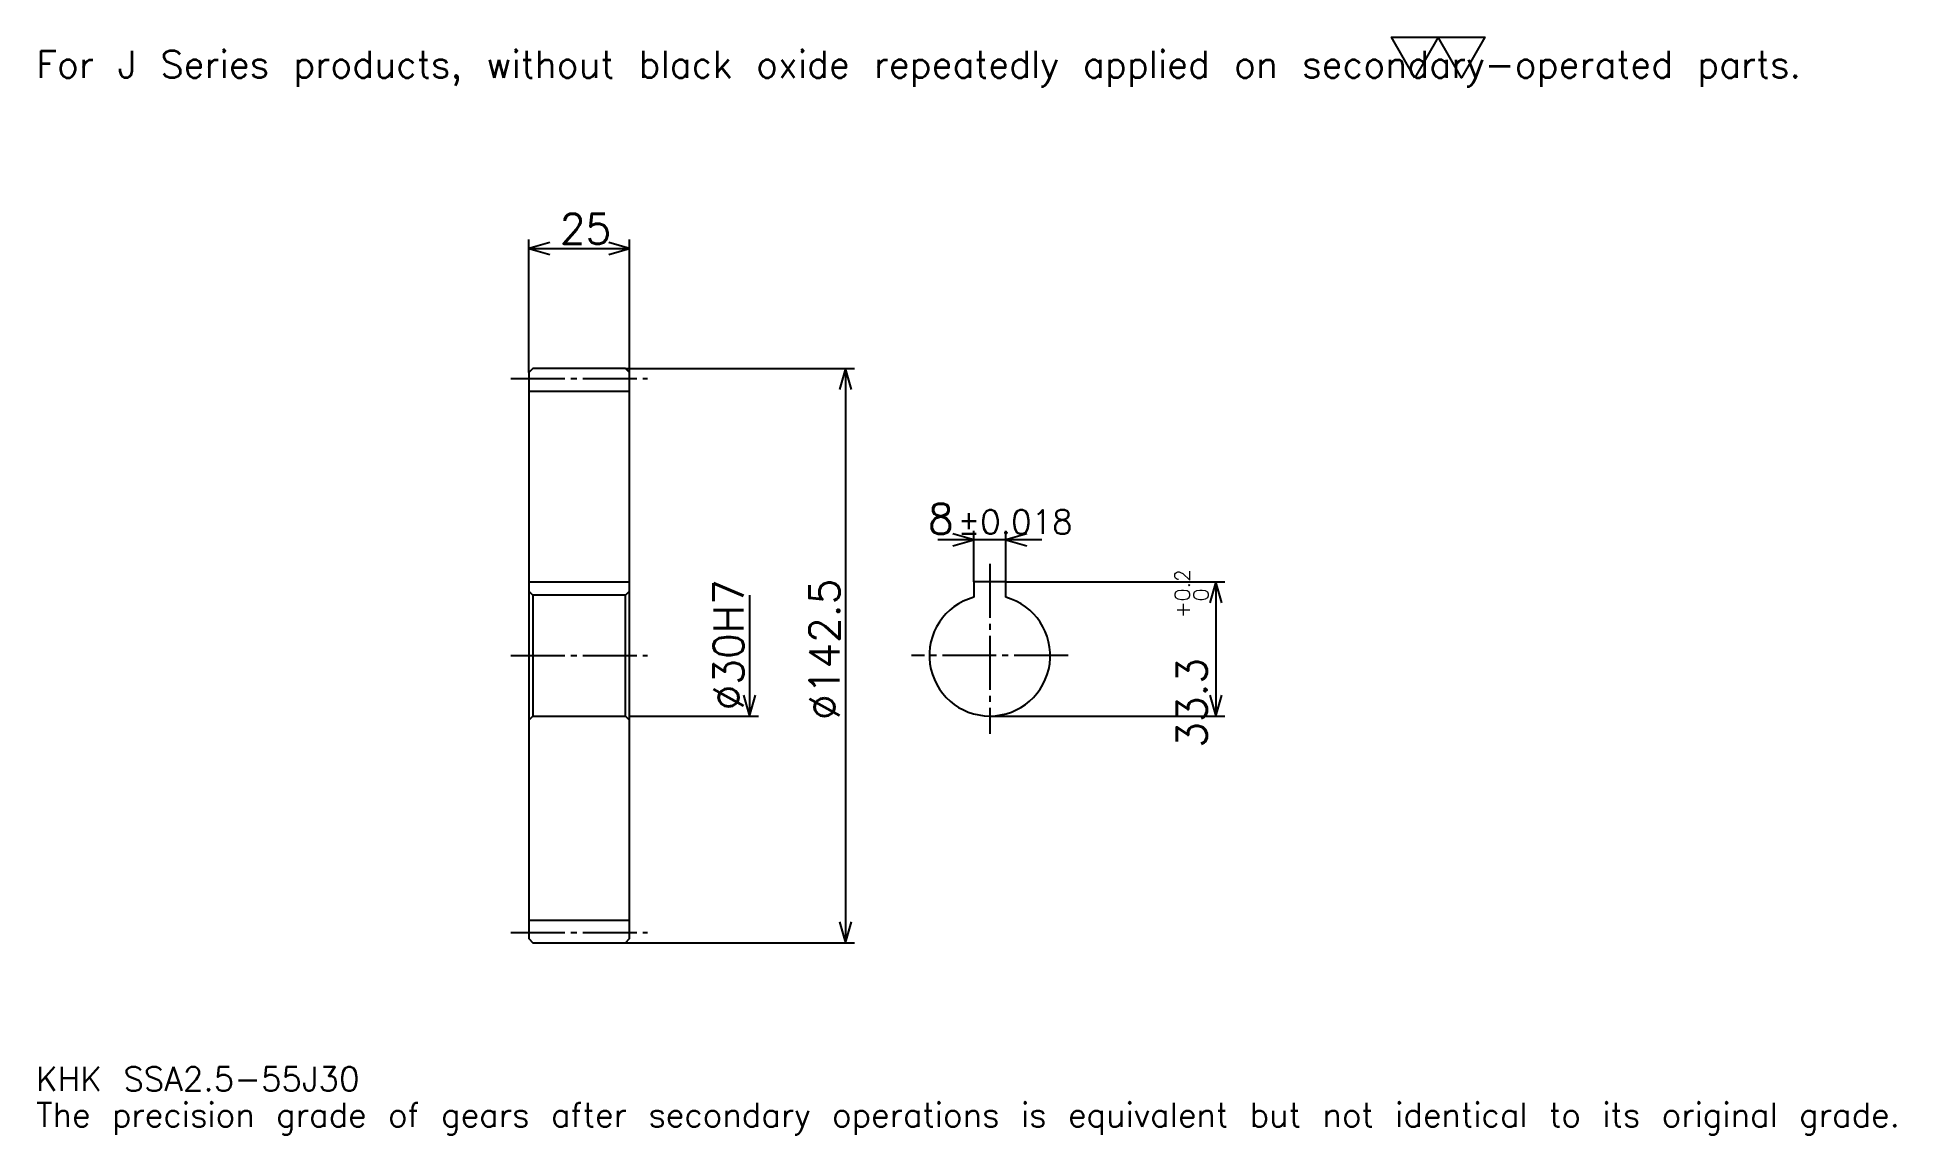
# Model space of a CAD drawing. Extents: x 15 to 476, y 5 to 278.
import ezdxf

# ---------------------------------------------------------------- set-up
doc = ezdxf.new("R2010")
doc.units = 0
doc.linetypes.add('DASHDOT', pattern=[17.853262, 13.389946, -1.487772, 1.487772, -1.487772])
doc.layers.get('0').update_dxf_attribs({"linetype": 'CONTINUOUS'})
doc.layers.add('DASHDOT', color=6, linetype='DASHDOT')
doc.styles.add('KANJI', font='TXT', dxfattribs={"bigfont": 'BIGFONT'})

msp = doc.modelspace()

# ---------------------------------------------------------------- linework, layer by layer
at = {"color": 5}
for p, q in [((137.191574, 195.641983), (137.191574, 227.629074)), ((162.191574, 195.641983), (162.191574, 227.629074)), ((137.191574, 225.397415), (162.191574, 225.397415)), ((137.191574, 194.641983), (137.191574, 195.641983)), ((161.191574, 195.641983), (162.191574, 195.641983)), ((162.191574, 195.641983), (217.983017, 195.641983)), ((162.191574, 194.641983), (162.191574, 195.641983)), ((215.751358, 195.641983), (215.751358, 53.141983)), ((264.506775, 153.106384), (238.653534, 153.106384)), ((247.58017, 142.691986), (247.58017, 155.338043)), ((255.58017, 142.691986), (255.58017, 155.338043)), ((191.947006, 139.391983), (191.947006, 109.391983)), ((255.58017, 142.691986), (309.88385, 142.691986)), ((307.652161, 142.691986), (307.652161, 109.391983)), ((162.191574, 109.391983), (194.178665, 109.391983)), ((251.58017, 109.391983), (309.88385, 109.391983)), ((161.191574, 53.141983), (162.191574, 53.141983)), ((162.191574, 53.141983), (217.983017, 53.141983))]:
    msp.add_line(p, q, dxfattribs=at)
at = {"color": 4}
for p, q in [((137.191574, 190.016983), (162.191574, 190.016983)), ((137.191574, 142.691986), (162.191574, 142.691986)), ((162.191574, 140.391983), (161.191574, 139.391983)), ((137.191574, 108.391983), (138.191574, 109.391983)), ((162.191574, 108.391983), (161.191574, 109.391983)), ((137.191574, 58.766983), (162.191574, 58.766983))]:
    msp.add_line(p, q, dxfattribs=at)
at = {"color": 7}
msp.add_lwpolyline([(357.065216, 267.79892), (351.262909, 277.856262), (374.472137, 277.856262), (368.66983, 267.79892), (362.867523, 277.856262), (357.065216, 267.79892)], dxfattribs=at)
at = {"color": 5}
for points in [[(142.398773, 226.885193), (137.191574, 225.397415), (142.398773, 223.909637)], [(156.984375, 223.909637), (162.191574, 225.397415), (156.984375, 226.885193)], [(217.239136, 190.434784), (215.751358, 195.641983), (214.26358, 190.434784)], [(242.372955, 151.618607), (247.58017, 153.106384), (242.372955, 154.594162)], [(260.787354, 154.594162), (255.58017, 153.106384), (260.787354, 151.618607)], [(309.139954, 137.484787), (307.652161, 142.691986), (306.164398, 137.484787)], [(190.459229, 114.599182), (191.947006, 109.391983), (193.434784, 114.599182)], [(306.164398, 114.599182), (307.652161, 109.391983), (309.139954, 114.599182)], [(214.26358, 58.349182), (215.751358, 53.141983), (217.239136, 58.349182)]]:
    msp.add_lwpolyline(points, dxfattribs=at)
at = {"color": 4}
for points in [[(137.191574, 108.391983), (137.191574, 54.141983), (138.191574, 53.141983), (161.191574, 53.141983), (162.191574, 54.141983), (162.191574, 194.641983), (161.191574, 195.641983), (138.191574, 195.641983), (137.191574, 194.641983), (137.191574, 108.391983)], [(137.191574, 140.391983), (138.191574, 139.391983), (138.191574, 109.391983), (161.191574, 109.391983), (161.191574, 139.391983), (138.191574, 139.391983)], [(255.58017, 138.848816), (255.58017, 142.691986), (247.58017, 142.691986), (247.58017, 138.848816)]]:
    msp.add_lwpolyline(points, dxfattribs=at)
msp.add_arc((251.58017, 124.391983), 15, 105.46601032, 74.53398968, dxfattribs=at)
at = {"layer": 'DASHDOT', "color": 7}
for p, q in [((132.728256, 193.141983), (166.654892, 193.141983)), ((251.58017, 147.155304), (251.58017, 104.928665)), ((132.728256, 124.391983), (166.654892, 124.391983)), ((271.043457, 124.391983), (232.116852, 124.391983)), ((132.728256, 55.641983), (166.654892, 55.641983))]:
    msp.add_line(p, q, dxfattribs=at)

# ---------------------------------------------------------------- texts
at = {"color": 7, "style": 'KANJI'}
for s, height, p in [('For J Series products, without black oxide repeatedly applied on secondary-operated parts.', 6.694973, (14.877717, 267.79892)), ('25', 7.438859, (144.856323, 226.587631)), ('8', 7.438859, (236.224884, 154.594162)), ('%%p0.018', 5.951087, (243.58844, 154.594162)), ('KHK SSA2.5-55J30', 5.951087, (14.877717, 16.36549)), ('The precision grade of gears after secondary operations is equivalent but not identical to its original grade.', 5.951087, (14.877717, 7.438859))]:
    msp.add_text(s, height=height, dxfattribs=at).set_placement(p)
for s, height, p in [('0.2', 3.719429, (301.254761, 137.865219)), ('%%c30H7', 7.438859, (190.459229, 110.816071)), ('%%c142.5', 7.438859, (214.26358, 108.398438)), ('0', 3.719429, (305.866852, 137.865219)), ('+', 3.719429, (301.254761, 133.699463)), ('33.3', 7.438859, (305.420532, 101.501129))]:
    msp.add_text(s, height=height, rotation=90, dxfattribs=at).set_placement(p)

doc.saveas('drawing.dxf')
